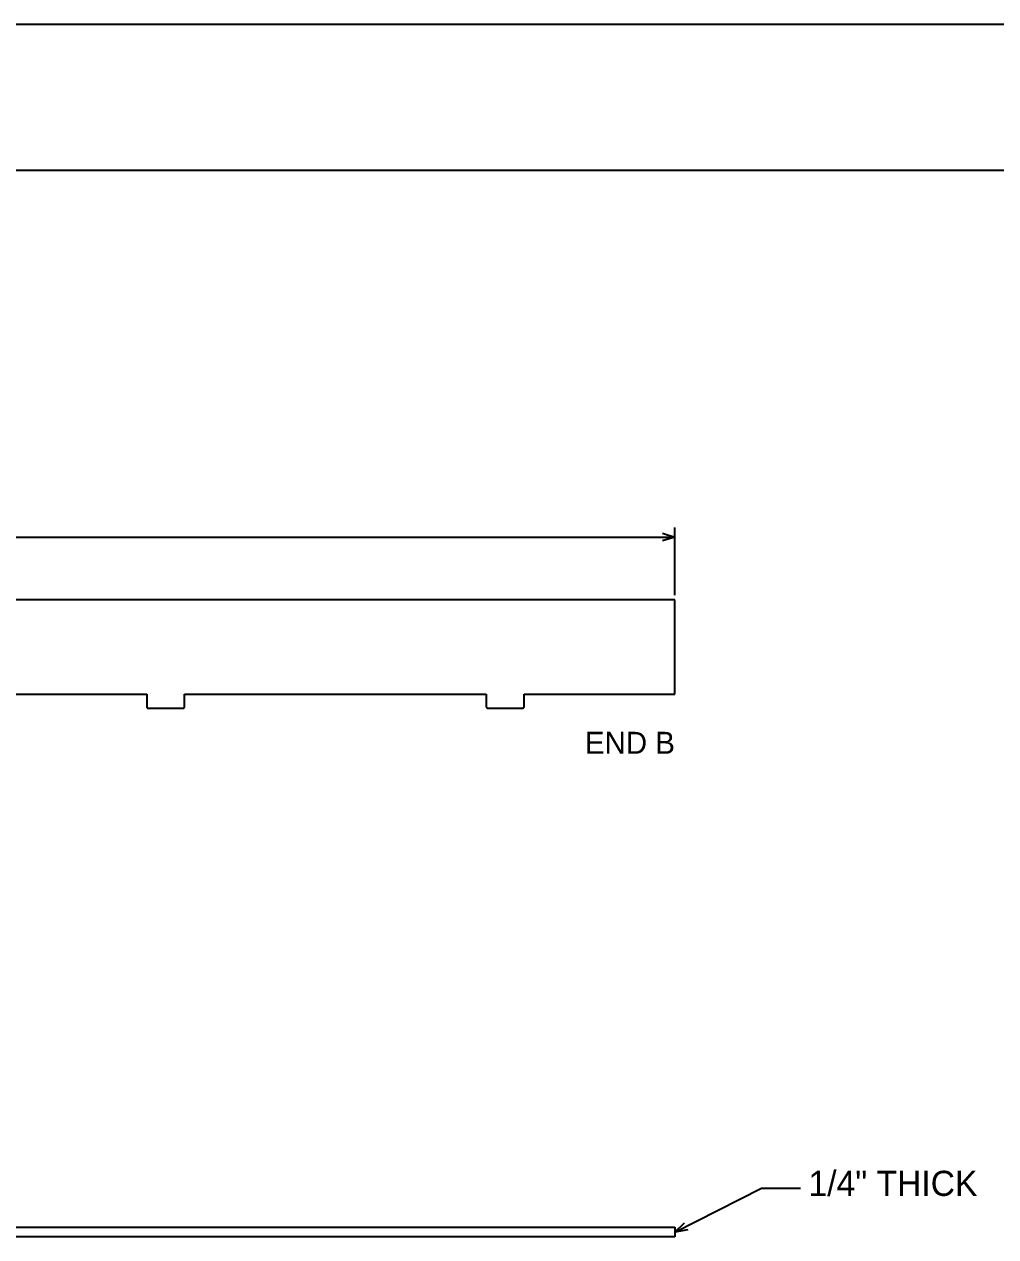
# Model space of a CAD drawing. Header units: inches. Extents: x 1.4 to 100.6, y 1.4 to 64.6.
# Drawn here: x 51 to 76.76, y 32.42 to 64.58 of the extents above; entities that cross this region are included whole.
import ezdxf
from ezdxf.enums import TextEntityAlignment as Align

# ---------------------------------------------------------------- set-up
doc = ezdxf.new("R2010")
doc.units = ezdxf.units.IN
doc.header["$MEASUREMENT"] = 0

msp = doc.modelspace()

# ---------------------------------------------------------------- linework, layer by layer
at = {"layer": 'ANNOTATION'}
for p, q in [((68.25, 49.438), (68.25, 51.229)), ((14.25, 50.979), (68.25, 50.979)), ((67.917, 51.083), (68.25, 50.979)), ((68.25, 50.979), (67.917, 50.875)), ((68.25, 32.542), (70.542, 33.708)), ((70.542, 33.708), (71.583, 33.708)), ((68.25, 32.542), (68.5, 32.786)), ((68.594, 32.6), (68.25, 32.542))]:
    msp.add_line(p, q, dxfattribs=at)
at = {"layer": 'OUTLINE'}
for p, q in [((1.417, 64.583), (100.583, 64.583)), ((1.417, 60.708), (100.583, 60.708)), ((68.25, 49.312), (14.25, 49.312)), ((68.25, 46.812), (68.25, 49.312)), ((46.25, 46.812), (54.25, 46.812)), ((54.25, 46.812), (54.25, 46.477)), ((55.25, 46.477), (55.25, 46.812)), ((55.25, 46.812), (63.25, 46.812)), ((63.25, 46.812), (63.25, 46.477)), ((64.25, 46.477), (64.25, 46.812)), ((64.25, 46.812), (68.25, 46.812)), ((54.25, 46.477), (54.25, 46.476)), ((54.25, 46.476), (54.25, 46.475)), ((54.25, 46.475), (54.25, 46.474)), ((54.25, 46.474), (54.25, 46.473)), ((54.25, 46.473), (54.25, 46.472)), ((54.25, 46.472), (54.25, 46.471)), ((54.25, 46.471), (54.251, 46.47)), ((54.251, 46.47), (54.251, 46.469)), ((54.251, 46.469), (54.251, 46.468)), ((54.251, 46.468), (54.251, 46.467)), ((54.251, 46.467), (54.251, 46.466)), ((54.251, 46.466), (54.252, 46.465)), ((54.252, 46.465), (54.252, 46.465)), ((54.252, 46.465), (54.252, 46.464)), ((54.252, 46.464), (54.253, 46.463)), ((54.253, 46.463), (54.253, 46.462)), ((54.253, 46.462), (54.253, 46.461)), ((54.253, 46.461), (54.254, 46.46)), ((54.254, 46.46), (54.254, 46.459)), ((54.254, 46.459), (54.255, 46.458)), ((54.255, 46.458), (54.255, 46.457)), ((54.255, 46.457), (54.256, 46.457)), ((54.256, 46.457), (54.256, 46.456)), ((54.256, 46.456), (54.257, 46.455)), ((54.257, 46.455), (54.257, 46.454)), ((54.257, 46.454), (54.258, 46.453)), ((54.258, 46.453), (54.258, 46.453)), ((54.258, 46.453), (54.259, 46.452)), ((54.259, 46.452), (54.26, 46.451)), ((54.26, 46.451), (54.26, 46.45)), ((54.26, 46.45), (54.261, 46.45)), ((54.261, 46.45), (54.262, 46.449)), ((54.262, 46.449), (54.262, 46.448)), ((54.262, 46.448), (54.263, 46.448)), ((54.263, 46.448), (54.264, 46.447)), ((54.264, 46.447), (54.264, 46.446)), ((54.264, 46.446), (54.265, 46.446)), ((54.265, 46.446), (54.266, 46.445)), ((54.266, 46.445), (54.267, 46.445)), ((54.267, 46.445), (54.267, 46.444)), ((54.267, 46.444), (54.268, 46.444)), ((54.268, 46.444), (54.269, 46.443)), ((54.269, 46.443), (54.27, 46.443)), ((54.27, 46.443), (54.271, 46.442)), ((54.271, 46.442), (54.272, 46.442)), ((54.272, 46.442), (54.273, 46.441)), ((54.273, 46.441), (54.273, 46.441)), ((54.273, 46.441), (54.274, 46.44)), ((54.274, 46.44), (54.275, 46.44)), ((54.275, 46.44), (54.276, 46.44)), ((54.276, 46.44), (54.277, 46.439)), ((54.277, 46.439), (54.278, 46.439)), ((54.278, 46.439), (54.279, 46.439)), ((54.279, 46.439), (54.28, 46.439)), ((54.28, 46.439), (54.281, 46.438)), ((54.281, 46.438), (54.282, 46.438)), ((54.282, 46.438), (54.283, 46.438)), ((54.283, 46.438), (54.284, 46.438)), ((54.284, 46.438), (54.285, 46.438)), ((54.285, 46.438), (54.286, 46.438)), ((54.286, 46.438), (54.286, 46.438)), ((54.286, 46.438), (54.287, 46.438)), ((54.287, 46.438), (54.288, 46.438)), ((54.288, 46.438), (54.289, 46.438)), ((54.289, 46.438), (55.211, 46.438)), ((55.211, 46.438), (55.212, 46.438)), ((55.212, 46.438), (55.213, 46.438)), ((55.213, 46.438), (55.214, 46.438)), ((55.214, 46.438), (55.214, 46.438)), ((55.214, 46.438), (55.215, 46.438)), ((55.215, 46.438), (55.216, 46.438)), ((55.216, 46.438), (55.217, 46.438)), ((55.217, 46.438), (55.218, 46.438)), ((55.218, 46.438), (55.219, 46.438)), ((55.219, 46.438), (55.22, 46.439)), ((55.22, 46.439), (55.221, 46.439)), ((55.221, 46.439), (55.222, 46.439)), ((55.222, 46.439), (55.223, 46.439)), ((55.223, 46.439), (55.224, 46.44)), ((55.224, 46.44), (55.225, 46.44)), ((55.225, 46.44), (55.226, 46.44)), ((55.226, 46.44), (55.227, 46.441)), ((55.227, 46.441), (55.228, 46.442)), ((55.227, 46.441), (55.227, 46.441)), ((55.228, 46.442), (55.229, 46.442)), ((55.229, 46.442), (55.23, 46.443)), ((55.23, 46.443), (55.231, 46.443)), ((55.231, 46.443), (55.232, 46.444)), ((55.232, 46.444), (55.233, 46.444)), ((55.233, 46.444), (55.233, 46.445)), ((55.233, 46.445), (55.234, 46.445)), ((55.234, 46.445), (55.235, 46.446)), ((55.235, 46.446), (55.236, 46.446)), ((55.236, 46.447), (55.237, 46.448)), ((55.236, 46.446), (55.236, 46.447)), ((55.237, 46.448), (55.238, 46.448)), ((55.238, 46.449), (55.239, 46.45)), ((55.238, 46.448), (55.238, 46.449)), ((55.239, 46.45), (55.24, 46.45)), ((55.24, 46.451), (55.241, 46.452)), ((55.24, 46.45), (55.24, 46.451)), ((55.241, 46.452), (55.242, 46.453)), ((55.242, 46.453), (55.243, 46.454)), ((55.242, 46.453), (55.242, 46.453)), ((55.243, 46.455), (55.244, 46.456)), ((55.243, 46.454), (55.243, 46.455)), ((55.244, 46.456), (55.244, 46.457)), ((55.244, 46.457), (55.245, 46.457)), ((55.245, 46.458), (55.246, 46.459)), ((55.245, 46.457), (55.245, 46.458)), ((55.246, 46.46), (55.247, 46.461)), ((55.246, 46.459), (55.246, 46.46)), ((55.247, 46.463), (55.248, 46.464)), ((55.247, 46.462), (55.247, 46.463)), ((55.247, 46.461), (55.247, 46.462)), ((55.248, 46.465), (55.249, 46.466)), ((55.248, 46.464), (55.248, 46.465)), ((55.248, 46.465), (55.248, 46.465)), ((55.249, 46.47), (55.25, 46.471)), ((55.249, 46.469), (55.249, 46.47)), ((55.249, 46.468), (55.249, 46.469)), ((55.249, 46.467), (55.249, 46.468)), ((55.249, 46.466), (55.249, 46.467)), ((55.25, 46.476), (55.25, 46.477)), ((55.25, 46.475), (55.25, 46.476)), ((55.25, 46.474), (55.25, 46.475)), ((55.25, 46.473), (55.25, 46.474)), ((55.25, 46.472), (55.25, 46.473)), ((55.25, 46.471), (55.25, 46.472)), ((63.25, 46.477), (63.25, 46.476)), ((63.25, 46.476), (63.25, 46.475)), ((63.25, 46.475), (63.25, 46.474)), ((63.25, 46.474), (63.25, 46.473)), ((63.25, 46.473), (63.25, 46.472)), ((63.25, 46.472), (63.25, 46.471)), ((63.25, 46.471), (63.251, 46.47)), ((63.251, 46.47), (63.251, 46.469)), ((63.251, 46.469), (63.251, 46.468)), ((63.251, 46.468), (63.251, 46.467)), ((63.251, 46.467), (63.251, 46.466)), ((63.251, 46.466), (63.252, 46.465)), ((63.252, 46.465), (63.252, 46.465)), ((63.252, 46.465), (63.252, 46.464)), ((63.252, 46.464), (63.253, 46.463)), ((63.253, 46.463), (63.253, 46.462)), ((63.253, 46.462), (63.253, 46.461)), ((63.253, 46.461), (63.254, 46.46)), ((63.254, 46.46), (63.254, 46.459)), ((63.254, 46.459), (63.255, 46.458)), ((63.255, 46.458), (63.255, 46.457)), ((63.255, 46.457), (63.256, 46.457)), ((63.256, 46.457), (63.256, 46.456)), ((63.256, 46.456), (63.257, 46.455)), ((63.257, 46.455), (63.257, 46.454)), ((63.257, 46.454), (63.258, 46.453)), ((63.258, 46.453), (63.258, 46.453)), ((63.258, 46.453), (63.259, 46.452)), ((63.259, 46.452), (63.26, 46.451)), ((63.26, 46.451), (63.26, 46.45)), ((63.26, 46.45), (63.261, 46.45)), ((63.261, 46.45), (63.262, 46.449)), ((63.262, 46.449), (63.262, 46.448)), ((63.262, 46.448), (63.263, 46.448)), ((63.263, 46.448), (63.264, 46.447)), ((63.264, 46.447), (63.264, 46.446)), ((63.264, 46.446), (63.265, 46.446)), ((63.265, 46.446), (63.266, 46.445)), ((63.266, 46.445), (63.267, 46.445)), ((63.267, 46.445), (63.267, 46.444)), ((63.267, 46.444), (63.268, 46.444)), ((63.268, 46.444), (63.269, 46.443)), ((63.269, 46.443), (63.27, 46.443)), ((63.27, 46.443), (63.271, 46.442)), ((63.271, 46.442), (63.272, 46.442)), ((63.272, 46.442), (63.273, 46.441)), ((63.273, 46.441), (63.273, 46.441)), ((63.273, 46.441), (63.274, 46.44)), ((63.274, 46.44), (63.275, 46.44)), ((63.275, 46.44), (63.276, 46.44)), ((63.276, 46.44), (63.277, 46.439)), ((63.277, 46.439), (63.278, 46.439)), ((63.278, 46.439), (63.279, 46.439)), ((63.279, 46.439), (63.28, 46.439)), ((63.28, 46.439), (63.281, 46.438)), ((63.281, 46.438), (63.282, 46.438)), ((63.282, 46.438), (63.283, 46.438)), ((63.283, 46.438), (63.284, 46.438)), ((63.284, 46.438), (63.285, 46.438)), ((63.285, 46.438), (63.286, 46.438)), ((63.286, 46.438), (63.286, 46.438)), ((63.286, 46.438), (63.287, 46.438)), ((63.287, 46.438), (63.288, 46.438)), ((63.288, 46.438), (63.289, 46.438)), ((63.289, 46.438), (64.211, 46.438)), ((64.211, 46.438), (64.212, 46.438)), ((64.212, 46.438), (64.213, 46.438)), ((64.213, 46.438), (64.214, 46.438)), ((64.214, 46.438), (64.214, 46.438)), ((64.214, 46.438), (64.215, 46.438)), ((64.215, 46.438), (64.216, 46.438)), ((64.216, 46.438), (64.217, 46.438)), ((64.217, 46.438), (64.218, 46.438)), ((64.218, 46.438), (64.219, 46.438)), ((64.219, 46.438), (64.22, 46.439)), ((64.22, 46.439), (64.221, 46.439)), ((64.221, 46.439), (64.222, 46.439)), ((64.222, 46.439), (64.223, 46.439)), ((64.223, 46.439), (64.224, 46.44)), ((64.224, 46.44), (64.225, 46.44)), ((64.225, 46.44), (64.226, 46.44)), ((64.226, 46.44), (64.227, 46.441)), ((64.227, 46.441), (64.228, 46.442)), ((64.227, 46.441), (64.227, 46.441)), ((64.228, 46.442), (64.229, 46.442)), ((64.229, 46.442), (64.23, 46.443)), ((64.23, 46.443), (64.231, 46.443)), ((64.231, 46.443), (64.232, 46.444)), ((64.232, 46.444), (64.233, 46.444)), ((64.233, 46.444), (64.233, 46.445)), ((64.233, 46.445), (64.234, 46.445)), ((64.234, 46.445), (64.235, 46.446)), ((64.235, 46.446), (64.236, 46.446)), ((64.236, 46.447), (64.237, 46.448)), ((64.236, 46.446), (64.236, 46.447)), ((64.237, 46.448), (64.238, 46.448)), ((64.238, 46.449), (64.239, 46.45)), ((64.238, 46.448), (64.238, 46.449)), ((64.239, 46.45), (64.24, 46.45)), ((64.24, 46.451), (64.241, 46.452)), ((64.24, 46.45), (64.24, 46.451)), ((64.241, 46.452), (64.242, 46.453)), ((64.242, 46.453), (64.243, 46.454)), ((64.242, 46.453), (64.242, 46.453)), ((64.243, 46.455), (64.244, 46.456)), ((64.243, 46.454), (64.243, 46.455)), ((64.244, 46.456), (64.244, 46.457)), ((64.244, 46.457), (64.245, 46.457)), ((64.245, 46.458), (64.246, 46.459)), ((64.245, 46.457), (64.245, 46.458)), ((64.246, 46.46), (64.247, 46.461)), ((64.246, 46.459), (64.246, 46.46)), ((64.247, 46.463), (64.248, 46.464)), ((64.247, 46.462), (64.247, 46.463)), ((64.247, 46.461), (64.247, 46.462)), ((64.248, 46.465), (64.249, 46.466)), ((64.248, 46.464), (64.248, 46.465)), ((64.248, 46.465), (64.248, 46.465)), ((64.249, 46.47), (64.25, 46.471)), ((64.249, 46.469), (64.249, 46.47)), ((64.249, 46.468), (64.249, 46.469)), ((64.249, 46.467), (64.249, 46.468)), ((64.249, 46.466), (64.249, 46.467)), ((64.25, 46.476), (64.25, 46.477)), ((64.25, 46.475), (64.25, 46.476)), ((64.25, 46.474), (64.25, 46.475)), ((64.25, 46.473), (64.25, 46.474)), ((64.25, 46.472), (64.25, 46.473)), ((64.25, 46.471), (64.25, 46.472)), ((14.25, 32.667), (68.25, 32.667)), ((68.25, 32.667), (68.25, 32.417)), ((68.25, 32.417), (14.25, 32.417))]:
    msp.add_line(p, q, dxfattribs=at)

# ---------------------------------------------------------------- texts
at = {"layer": 'ANNOTATION'}
msp.add_text('END B', height=0.5833, dxfattribs=at).set_placement((68.25, 45.229), align=Align.RIGHT)
msp.add_text('1/4" THICK', height=0.6667, dxfattribs=at).set_placement((71.792, 33.5))

doc.saveas('drawing.dxf')
